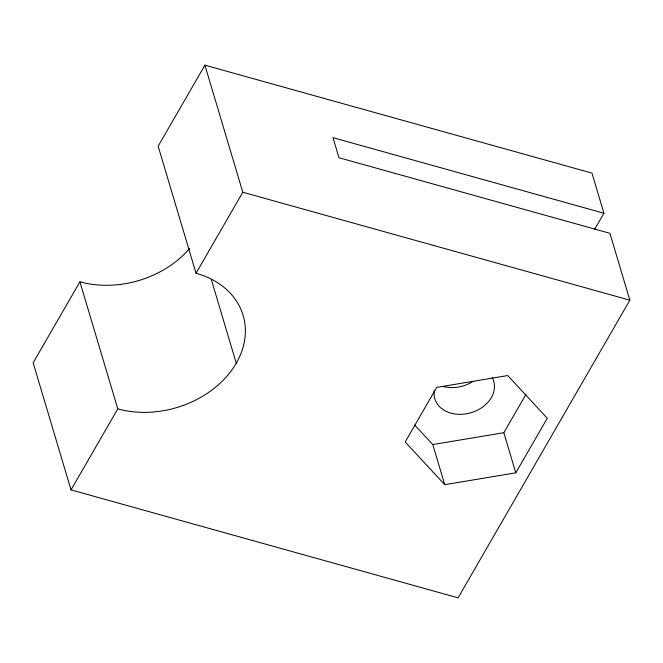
<?xml version="1.0" encoding="UTF-8"?>
<svg xmlns="http://www.w3.org/2000/svg" width="663" height="663" viewBox="0 0 663 663"><rect width="100%" height="100%" fill="white"/><g stroke="black" fill="none" stroke-linecap="round" stroke-linejoin="round"><path stroke-width="0.99" d="M189.709 248.36A89.969 69.416 -16.6 0 1 79.908 281.792L33.15 362.818L71.032 489.891L458.092 597.835L629.85 300.182L609.91 233.301L338.967 157.736L332.992 137.672L603.935 213.237L594.62 229.373M603.935 213.237L591.968 173.109L204.908 65.165L158.15 146.191L196.033 273.264A89.969 69.416 -16.6 0 1 236.26 363.191A89.969 69.416 -16.6 0 1 117.79 408.864L71.032 489.891M196.033 273.264L242.791 192.237L204.908 65.165M515.797 472.827L547.29 418.254L507.725 375.548L436.668 387.407L405.184 441.981L444.749 484.686L515.797 472.827L503.839 432.699L526.032 394.236M414.74 425.082L432.782 444.558L503.839 432.699M242.791 192.237L629.85 300.182M432.782 444.558L444.749 484.686M211.398 279.803L236.26 363.191M79.908 281.792L117.79 408.864M492.079 377.38A30.722 23.702 -16.6 0 1 468.492 413.38A30.722 23.702 -16.6 0 1 434.29 390.499M473.084 381.358A30.722 23.702 -16.6 0 1 442.942 386.388"/></g></svg>
